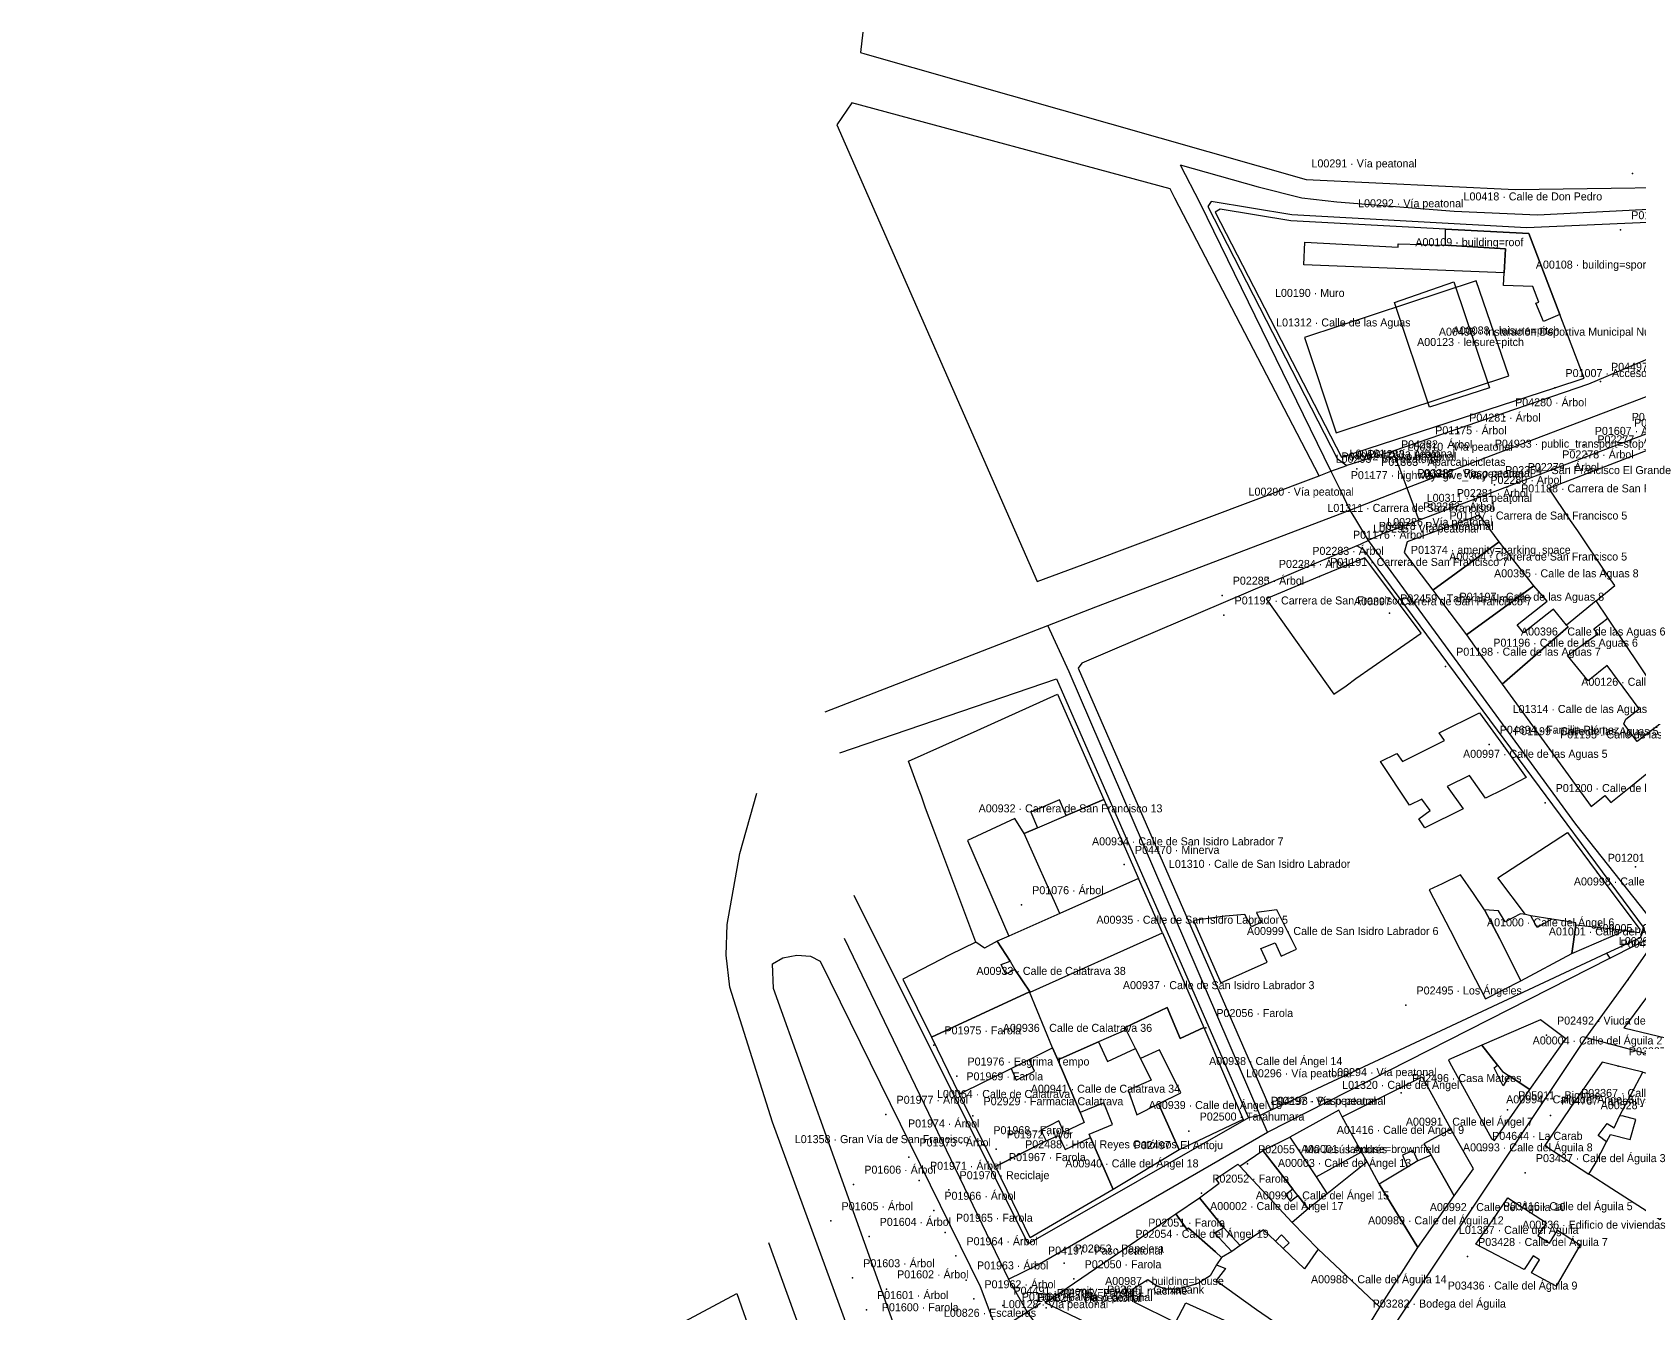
# Model space of a CAD drawing. Header units: metres. Extents: x 436207 to 441321, y 4465685 to 4475088.
# Drawn here: x 439302.7 to 439604, y 4473472 to 4473712.3 of the extents above; entities that cross this region are included whole.
import ezdxf

# ---------------------------------------------------------------- set-up
doc = ezdxf.new("R2010")
doc.units = ezdxf.units.M
for name, color, linetype, true_color in [('G_A_BAR', 7, 'CONTINUOUS', 0x333333), ('G_A_EDI', 7, 'CONTINUOUS', 0xa4a4a4), ('G_A_VER', 7, 'CONTINUOUS', 0x4d745d), ('G_L_BAR', 7, 'CONTINUOUS', 0x333333), ('G_L_EQU', 7, 'CONTINUOUS', 0x8e5aa4), ('G_L_VIA', 7, 'CONTINUOUS', 0x555555), ('G_P_ACC', 7, 'CONTINUOUS', 0xe68241), ('G_P_COM', 7, 'CONTINUOUS', 0xce3b37), ('G_P_EQU', 7, 'CONTINUOUS', 0x8e5aa4), ('G_P_MOB', 7, 'CONTINUOUS', 0x268c9e), ('G_P_PAT', 7, 'CONTINUOUS', 0xa63603), ('G_P_TRA', 7, 'CONTINUOUS', 0x376b91), ('G_P_UMB', 7, 'CONTINUOUS', 0x9e6a39), ('G_P_VER', 7, 'CONTINUOUS', 0x4d745d), ('G_P_VIA', 7, 'CONTINUOUS', 0x555555), ('T_A_BAR', 7, 'CONTINUOUS', 0x333333), ('T_A_EDI', 7, 'CONTINUOUS', 0xa4a4a4), ('T_A_VER', 7, 'CONTINUOUS', 0x4d745d), ('T_L_ACC', 7, 'CONTINUOUS', 0xe68241), ('T_L_BAR', 7, 'CONTINUOUS', 0x333333), ('T_L_VIA', 7, 'CONTINUOUS', 0x555555), ('T_P_ACC', 7, 'CONTINUOUS', 0xe68241), ('T_P_COM', 7, 'CONTINUOUS', 0xce3b37), ('T_P_EQU', 7, 'CONTINUOUS', 0x8e5aa4), ('T_P_MOB', 7, 'CONTINUOUS', 0x268c9e), ('T_P_PAT', 7, 'CONTINUOUS', 0xa63603), ('T_P_TRA', 7, 'CONTINUOUS', 0x376b91), ('T_P_UMB', 7, 'CONTINUOUS', 0x9e6a39), ('T_P_VER', 7, 'CONTINUOUS', 0x4d745d), ('T_P_VIA', 7, 'CONTINUOUS', 0x555555)]:
    doc.layers.add(name, color=color, linetype=linetype, true_color=true_color)

msp = doc.modelspace()

# ---------------------------------------------------------------- linework, layer by layer
at = {"layer": 'G_A_BAR'}
msp.add_lwpolyline([(439533.37, 4473502.62), (439538.42, 4473505.11), (439543.35, 4473497.71), (439545.38, 4473494.54), (439541.86, 4473491.73), (439539.93, 4473494.2), (439538.99, 4473495.42)], close=True, dxfattribs=at)
at = {"layer": 'G_A_EDI'}
for points in [[(439589.05, 4473659.35), (439585.95, 4473658.04), (439584.51, 4473661.47), (439585.07, 4473661.66), (439583.97, 4473664.6), (439578.43, 4473664.79), (439578.6, 4473667.17), (439578.84, 4473671.69), (439567.57, 4473672.35), (439567.6, 4473675.4), (439583.24, 4473674.58)], [(439578.6, 4473667.17), (439541.06, 4473668.66), (439541.23, 4473672.91), (439558.74, 4473672), (439558.74, 4473672.62), (439567.57, 4473672.35), (439578.84, 4473671.69)], [(439577.64, 4473616.77), (439573.94, 4473621.75), (439566.33, 4473618.93), (439560.39, 4473616.74), (439559.84, 4473614.76), (439565.22, 4473607.72)], [(439565.22, 4473607.72), (439568.22, 4473603.71), (439571.52, 4473599.29), (439584.16, 4473608.48), (439577.64, 4473616.77)], [(439563.02, 4473599.65), (439552.47, 4473613.77), (439543.98, 4473610.23), (439533.96, 4473606.05), (439546.66, 4473588.18), (439548.98, 4473589.78), (439550.81, 4473591.11)], [(439571.52, 4473599.29), (439574.55, 4473595.09), (439578.19, 4473590.07), (439590.59, 4473600.8), (439590.3, 4473601.14), (439587.84, 4473604.11), (439582.22, 4473599.69), (439581.02, 4473601.21), (439586.64, 4473605.63), (439584.16, 4473608.48)], [(439595.84, 4473605.71), (439590.3, 4473601.14), (439590.59, 4473600.8), (439578.19, 4473590.07), (439587.06, 4473577.89), (439594.92, 4473567.12), (439597.45, 4473569.19), (439598.6, 4473567.89), (439602.32, 4473570.88), (439608, 4473575.52), (439611.53, 4473578.92), (439612.88, 4473580.34), (439610.13, 4473584.36), (439603.5, 4473579.29), (439601.02, 4473582.62), (439601.41, 4473583.5), (439603.92, 4473585.45), (439597.9, 4473593.59), (439594.3, 4473590.7), (439590.48, 4473595.43), (439596.12, 4473599.51), (439595.42, 4473600.47), (439598.03, 4473602.46)], [(439466.96, 4473575.61), (439479.81, 4473581.41), (439494.86, 4473588.2), (439503.55, 4473568.45), (439496.47, 4473565.44), (439495.23, 4473568.4), (439489.88, 4473566.06), (439491.11, 4473563.16), (439488.59, 4473562.08), (439486.84, 4473564.89), (439478.02, 4473560.75), (439485.76, 4473542.84), (439483.53, 4473541.87), (439481.18, 4473540.6), (439479.53, 4473541.67), (439471.66, 4473562.67), (439470.13, 4473566.84), (439469.34, 4473569.06), (439468.81, 4473570.51)], [(439573.95, 4473584.72), (439578.43, 4473578.5), (439582.68, 4473572.59), (439578.42, 4473570.34), (439575.08, 4473568.72), (439572.1, 4473572.96), (439567.89, 4473570.86), (439570.92, 4473566.7), (439563.71, 4473563.12), (439562.56, 4473564.85), (439564.72, 4473566.37), (439563.15, 4473568.5), (439560.87, 4473567.38), (439555.42, 4473575.55), (439558.47, 4473577.06), (439559.54, 4473575.59), (439567.42, 4473579.52), (439566.42, 4473580.97)], [(439503.55, 4473568.45), (439510.04, 4473553.63), (439495.27, 4473547.1), (439488.59, 4473562.08), (439491.11, 4473563.16), (439496.47, 4473565.44)], [(439590.43, 4473562.24), (439596.01, 4473554.76), (439603.99, 4473544.07), (439603.9, 4473543.47), (439600.61, 4473543.95), (439591.99, 4473544.86), (439592.02, 4473545.32), (439587.5, 4473546.04), (439583.59, 4473546.65), (439582.56, 4473546.9), (439577.4, 4473553.76)], [(439575.11, 4473531.1), (439581.69, 4473534.46), (439577.79, 4473542.32), (439574.89, 4473547.78), (439572.82, 4473550.85), (439570.37, 4473554.3), (439566.94, 4473552.62), (439564.54, 4473551.49), (439568.47, 4473543.92), (439568.96, 4473543), (439569.43, 4473542.07)], [(439489.71, 4473532.32), (439514.55, 4473543.45), (439510.04, 4473553.63), (439495.27, 4473547.1), (439485.76, 4473542.84), (439483.53, 4473541.87), (439485.97, 4473538.13), (439486.89, 4473536.55)], [(439520.33, 4473545.73), (439525.49, 4473534.1), (439534.19, 4473537.96), (439532.99, 4473540.48), (439535.65, 4473541.6), (439536.8, 4473539.09), (439538.55, 4473539.87), (439539.64, 4473540.36), (439535.96, 4473547.77), (439532.17, 4473547.27), (439533.01, 4473545.47), (439531.23, 4473544.6), (439529.96, 4473546.91), (439526.26, 4473546.55)], [(439591.99, 4473544.86), (439592.02, 4473545.32), (439587.5, 4473546.04), (439584.76, 4473544.46), (439583.59, 4473546.65), (439582.56, 4473546.9), (439581.64, 4473547.03), (439578.78, 4473545.52), (439577.5, 4473547.56), (439574.89, 4473547.78), (439577.79, 4473542.32), (439581.69, 4473534.46), (439591.25, 4473539.59)], [(439514.55, 4473543.45), (439522.32, 4473525.67), (439517.83, 4473523.65), (439515.41, 4473529.45), (439507.54, 4473525.73), (439507.74, 4473525.24), (439502.53, 4473523.03), (439494.92, 4473519.63), (439493.9, 4473521.9), (439489.59, 4473532.39), (439489.71, 4473532.32)], [(439591.25, 4473539.59), (439600.54, 4473543.58), (439600.61, 4473543.95), (439591.99, 4473544.86)], [(439465.88, 4473534.74), (439471.24, 4473523.87), (439489.59, 4473532.39), (439489.71, 4473532.32), (439486.89, 4473536.55), (439485.19, 4473535.7), (439484.3, 4473537.53), (439485.97, 4473538.13), (439483.53, 4473541.87), (439481.18, 4473540.6), (439479.53, 4473541.67), (439474.68, 4473539.3)], [(439623.14, 4473535.38), (439618.06, 4473536.73), (439615.11, 4473537.45), (439610.95, 4473538.99), (439601.73, 4473526.51), (439601.01, 4473525.62), (439618.67, 4473521.37), (439621.1, 4473528.97), (439618.24, 4473529.87), (439619.13, 4473532.62), (439622.05, 4473531.93)], [(439471.24, 4473523.87), (439476.43, 4473513.18), (439486.18, 4473518.01), (439489.53, 4473519.73), (439493.9, 4473521.9), (439489.59, 4473532.39)], [(439522.32, 4473525.67), (439529.68, 4473508.47), (439517.64, 4473502.79), (439513.79, 4473511.4), (439517.96, 4473513.43), (439513.99, 4473521.51), (439510.43, 4473519.88), (439509.5, 4473521.77), (439507.74, 4473525.24), (439507.54, 4473525.73), (439515.41, 4473529.45), (439517.83, 4473523.65)], [(439583.4, 4473514.07), (439590.14, 4473523.57), (439585.38, 4473527.16), (439574.41, 4473522.39), (439577.35, 4473518.64), (439578.28, 4473517.46), (439579.51, 4473516.65)], [(439483.25, 4473499.61), (439476.43, 4473513.18), (439486.18, 4473518.01), (439487.14, 4473515.8), (439490.58, 4473517.5), (439489.53, 4473519.73), (439493.9, 4473521.9), (439494.92, 4473519.63), (439499.14, 4473509.77), (439499.85, 4473507.91), (439496.07, 4473506.1), (439495.12, 4473508.21), (439491.75, 4473506.48), (439492.73, 4473504.46)], [(439517.64, 4473502.79), (439505.29, 4473495.34), (439501.05, 4473505.06), (439500.8, 4473505.71), (439505.17, 4473507.5), (439503.54, 4473511.55), (439499.14, 4473509.77), (439494.92, 4473519.63), (439502.53, 4473523.03), (439504.26, 4473519.32), (439509.5, 4473521.77), (439510.43, 4473519.88), (439512.4, 4473515.81), (439508.08, 4473513.96), (439509.74, 4473509.32), (439513.79, 4473511.4)], [(439577.35, 4473518.64), (439574.41, 4473522.39), (439568.13, 4473519.66), (439568.42, 4473519.08), (439576.24, 4473504.89), (439576.77, 4473504.52), (439583.4, 4473514.07), (439579.51, 4473516.65), (439578.41, 4473514.77), (439576.73, 4473518.16)], [(439586.19, 4473503.59), (439594.45, 4473498.22), (439595.67, 4473500.15), (439597.78, 4473504.25), (439596.18, 4473505.46), (439597.88, 4473507.71), (439599.18, 4473506.87), (439600.23, 4473509.05), (439604.55, 4473517.34), (439599.97, 4473518.48), (439596.93, 4473519.18), (439591.01, 4473510.68)], [(439548.21, 4473508.98), (439563.24, 4473516.47), (439568.57, 4473506.65), (439563.55, 4473503.92), (439564.88, 4473501.77), (439562.42, 4473500.69), (439561.54, 4473502.65), (439559.5, 4473501.77), (439560.46, 4473499.52), (439555.16, 4473496.34), (439552.91, 4473500.53), (439551.86, 4473502.42)], [(439604.55, 4473517.34), (439609.25, 4473516.1), (439617.2, 4473513.99), (439614.98, 4473505.12), (439610.52, 4473506.37), (439609.63, 4473502.57), (439610.96, 4473502.17), (439607.81, 4473489.62), (439598.76, 4473495.43), (439594.72, 4473498.07), (439594.45, 4473498.22), (439595.67, 4473500.15), (439597.78, 4473504.25), (439598.54, 4473505.61), (439602.19, 4473504.73), (439603.29, 4473508.45), (439600.73, 4473509.14), (439600.23, 4473509.05)], [(439548.21, 4473508.98), (439547.61, 4473510.17), (439538.42, 4473505.11), (439543.35, 4473497.71), (439551.86, 4473502.42)], [(439569.22, 4473494.13), (439572.86, 4473499.19), (439568.57, 4473506.65), (439563.55, 4473503.92), (439564.88, 4473501.77)], [(439505.29, 4473495.34), (439489.71, 4473486.26), (439483.25, 4473499.61), (439492.73, 4473504.46), (439495.02, 4473505.44), (439496.29, 4473502.81), (439501.05, 4473505.06)], [(439521.51, 4473493.78), (439525.16, 4473496.5), (439524.52, 4473497.31), (439528.67, 4473500.06), (439529.04, 4473499.71), (439538.84, 4473489.16), (439543.73, 4473484.14), (439541.16, 4473480.45), (439537.18, 4473484.25), (439538.28, 4473485.33), (439536.86, 4473486.84), (439535.72, 4473485.64), (439533.49, 4473487.77), (439529.1, 4473484.81), (439526.01, 4473488.17)], [(439529.04, 4473499.71), (439533.37, 4473502.62), (439538.99, 4473495.42), (439537.59, 4473494.34), (439538.54, 4473493.12), (439539.93, 4473494.2), (439541.86, 4473491.73), (439538.84, 4473489.16)], [(439555.26, 4473473.24), (439562.43, 4473484.43), (439555.16, 4473496.34), (439552.91, 4473500.53), (439545.38, 4473494.54), (439541.86, 4473491.73), (439538.84, 4473489.16), (439543.73, 4473484.14)], [(439562.43, 4473484.43), (439569.22, 4473494.13), (439564.88, 4473501.77), (439562.42, 4473500.69), (439560.46, 4473499.52), (439555.16, 4473496.34)], [(439517.04, 4473490.77), (439521.51, 4473493.78), (439526.01, 4473488.17), (439524.29, 4473487.18), (439527.52, 4473483.73), (439525.62, 4473482.57), (439524.46, 4473483.62), (439519.42, 4473488.08), (439519.09, 4473487.88)], [(439573.3, 4473485.07), (439576.36, 4473489.45), (439579.26, 4473493.77), (439586.55, 4473489.06), (439584.92, 4473486.68), (439587.07, 4473485.29), (439588.6, 4473487.71), (439592.31, 4473485.29), (439592.81, 4473484.97), (439588.32, 4473477.21), (439583.68, 4473479.69), (439585.18, 4473482.12), (439584, 4473482.89), (439582.33, 4473480.35)], [(439521.99, 4473459.92), (439509.47, 4473465.94), (439492.54, 4473474.07), (439507.46, 4473484.27), (439513.88, 4473488.66), (439517.04, 4473490.77), (439519.09, 4473487.88), (439519.42, 4473488.08), (439524.46, 4473483.62), (439525.62, 4473482.57), (439524.68, 4473481.22), (439523.48, 4473479.16), (439521.27, 4473477.79), (439519.15, 4473477.07), (439517.19, 4473476.63), (439515.2, 4473476.67), (439513.47, 4473477.18), (439511.8, 4473478.37), (439508.93, 4473476.58), (439509.17, 4473474.28), (439517.01, 4473470.37), (439518.91, 4473474.08), (439528.04, 4473469.93)], [(439548.28, 4473461.75), (439555.26, 4473473.24), (439543.73, 4473484.14), (439541.16, 4473480.45), (439537.18, 4473484.25), (439535.72, 4473485.64), (439533.49, 4473487.77), (439529.1, 4473484.81), (439527.52, 4473483.73), (439525.62, 4473482.57), (439524.68, 4473481.22), (439526.36, 4473480.49), (439524.63, 4473478.26), (439532.18, 4473472.85)]]:
    msp.add_lwpolyline(points, close=True, dxfattribs=at)
at = {"layer": 'G_A_VER'}
for points in [[(439583.24, 4473674.58), (439567.6, 4473675.4), (439538.61, 4473676.93), (439525.35, 4473679.13), (439524.39, 4473678.57), (439548.08, 4473632.65), (439588.09, 4473645.64), (439593.6, 4473647.43), (439589.05, 4473659.35)], [(439573.35, 4473665.68), (439541.13, 4473655.07), (439547.11, 4473637.19), (439579.44, 4473647.87)], [(439564.6, 4473641.97), (439558.02, 4473661.64), (439569.16, 4473665.52), (439575.85, 4473645.62)], [(439496.94, 4473380.47), (439470.07, 4473453.63), (439441.61, 4473533.01), (439441.46, 4473537.66), (439443.37, 4473538.76), (439446, 4473539.23), (439448.57, 4473539.05), (439450.37, 4473538.14), (439480.35, 4473477.12), (439483.69, 4473468.3), (439501.38, 4473386.67), (439500.68, 4473385.92), (439500.14, 4473378.77)]]:
    msp.add_lwpolyline(points, close=True, dxfattribs=at)
at = {"layer": 'G_L_BAR'}
msp.add_lwpolyline([(439583.24, 4473674.58), (439567.6, 4473675.4), (439538.61, 4473676.93), (439525.35, 4473679.13), (439524.39, 4473678.57), (439548.08, 4473632.65), (439588.09, 4473645.64), (439593.6, 4473647.43)], dxfattribs=at)
at = {"layer": 'G_L_EQU'}
msp.add_lwpolyline([(439586.97, 4473626.84), (439617.91, 4473638.77), (439646.9, 4473649.94), (439648.51, 4473648.42), (439650.59, 4473646.45), (439630.27, 4473590.61), (439626.46, 4473580.1), (439622.75, 4473570), (439616.24, 4473574.63), (439611.53, 4473578.92), (439612.88, 4473580.34), (439610.13, 4473584.36), (439598.03, 4473602.46), (439595.84, 4473605.71), (439599.3, 4473608.56), (439597.8, 4473610.67), (439592.38, 4473618.8), (439591.02, 4473620.78), (439586.97, 4473626.84)], dxfattribs=at)
at = {"layer": 'G_L_VIA'}
for points in [[(439458.4, 4473712.31), (439457.93, 4473708.49), (439458.77, 4473708.25), (439541.49, 4473684.66), (439580.62, 4473682.78), (439625.56, 4473683.4), (439630.04, 4473683.33)], [(439456.3, 4473699.06), (439453.47, 4473694.94), (439491.07, 4473609.3), (439499.7, 4473612.53), (439543.9, 4473629.13), (439516.86, 4473681.19), (439515.96, 4473682.92), (439456.3, 4473699.06)], [(439517.86, 4473687.46), (439521.56, 4473680.29), (439546.1, 4473630.01), (439547.83, 4473626.5), (439549.63, 4473622.71)], [(439517.86, 4473687.46), (439532.48, 4473683.28), (439540.63, 4473681.24), (439547.21, 4473680.47), (439569.2, 4473678.74), (439584.83, 4473678.03), (439608.16, 4473679.24), (439620.98, 4473679.95)], [(439706.38, 4473681.1), (439696.87, 4473681.31), (439672.78, 4473680.34), (439670.24, 4473679.48), (439665.23, 4473677.78), (439636.94, 4473664.54), (439632.74, 4473662.54), (439594.38, 4473646.33), (439557.73, 4473633.76), (439549.11, 4473631.08)], [(439631.37, 4473677.81), (439627.08, 4473677.59), (439621.05, 4473677.29), (439582.79, 4473675.61), (439538.76, 4473678.05), (439523.66, 4473680.56), (439523.02, 4473679.6), (439547.28, 4473632.35), (439549.11, 4473631.08)], [(439556.23, 4473618.45), (439562.6, 4473620.84), (439637.94, 4473649.46), (439652.41, 4473655.89), (439659.54, 4473659.09), (439662.81, 4473660.23), (439664.52, 4473660.68), (439671.52, 4473662.28), (439679.6, 4473663.8), (439688.66, 4473665.32), (439698.76, 4473666.24), (439704.58, 4473666.13), (439707.28, 4473666.25), (439707.61, 4473663.12), (439709.08, 4473663.01)], [(439451.34, 4473584.88), (439493.02, 4473601.06), (439502.02, 4473604.57), (439549.63, 4473622.71), (439560.32, 4473626.9), (439574.83, 4473632.41), (439635.67, 4473655.53)], [(439557.73, 4473633.76), (439559.19, 4473629.9)], [(439543.9, 4473629.13), (439546.1, 4473630.01)], [(439546.1, 4473630.01), (439549.11, 4473631.08)], [(439559.19, 4473629.9), (439560.32, 4473626.9), (439561.54, 4473623.67)], [(439561.54, 4473623.67), (439562.6, 4473620.84)], [(439549.63, 4473622.71), (439553.08, 4473616.99), (439591.97, 4473563.81), (439606.47, 4473545.5), (439608.02, 4473543.56)], [(439556.23, 4473618.45), (439553.08, 4473616.99)], [(439551, 4473616.02), (439505.09, 4473596.42), (439499.43, 4473594.03), (439498.76, 4473593.05), (439534.83, 4473510.22), (439597.77, 4473539.63), (439604.11, 4473542.59), (439604.92, 4473544.26), (439552.29, 4473615.24), (439551, 4473616.02)], [(439551, 4473616.02), (439553.08, 4473616.99)], [(439534.21, 4473506.09), (439532.86, 4473509.21), (439497.08, 4473592.35), (439493.02, 4473601.06)], [(439454.04, 4473577.17), (439494.68, 4473591.06), (439530.64, 4473508.77), (439489.36, 4473485.15), (439456.77, 4473550.45)], [(439467.65, 4473436.34), (439457.24, 4473464.79), (439441.44, 4473507.98), (439433.44, 4473533.27), (439432.74, 4473539.29), (439432.93, 4473545), (439435.34, 4473558.33), (439438.51, 4473569.66)], [(439593.98, 4473523.81), (439601.86, 4473534.67), (439608.02, 4473543.56), (439621.39, 4473559.39)], [(439454.89, 4473542.46), (439485.67, 4473478.53)], [(439485.67, 4473478.53), (439491.08, 4473481.14), (439534.21, 4473506.09), (439598.39, 4473538.67), (439608.02, 4473543.56)], [(439597.77, 4473539.63), (439598.39, 4473538.67)], [(439543.15, 4473445.67), (439546.08, 4473451.95), (439593.98, 4473523.81)], [(439593.98, 4473523.81), (439625.05, 4473515.57), (439636.43, 4473513.66), (439658.06, 4473509.94), (439727.56, 4473501.42)], [(439534.83, 4473510.22), (439532.86, 4473509.21), (439530.64, 4473508.77)], [(439440.68, 4473485.4), (439459.95, 4473432.22)], [(439543.15, 4473445.67), (439539.65, 4473447.06), (439491.12, 4473469.79), (439489.17, 4473472.41), (439486.59, 4473476.92), (439485.67, 4473478.53)], [(439450.57, 4473430.77), (439339.6, 4473371.42), (439302.67, 4473401.43), (439302.91, 4473405.26), (439434.75, 4473475.8), (439450.57, 4473430.77)], [(439486.22, 4473470.53), (439489.17, 4473472.41), (439491.67, 4473474.01)]]:
    msp.add_lwpolyline(points, dxfattribs=at)
at = {"layer": 'G_P_ACC'}
for p in [(439546.1, 4473630.01), (439560.32, 4473626.9), (439553.08, 4473616.99), (439598.39, 4473538.67), (439601.86, 4473534.67), (439522.65, 4473525.66), (439471.68, 4473522.41), (439475.79, 4473513.8), (439532.86, 4473509.21), (439480.84, 4473503.7), (439483.76, 4473498.65), (439521.88, 4473494.62), (439473.83, 4473487.28), (439509.88, 4473486.37), (439491.08, 4473481.14), (439497.95, 4473478.56), (439492.73, 4473473.15), (439486.17, 4473472.49), (439489.17, 4473472.41)]:
    msp.add_point(p, dxfattribs=at)
at = {"layer": 'G_P_COM'}
for p in [(439575.75, 4473578.77), (439507.38, 4473556.25), (439519.51, 4473506.26), (439483.36, 4473502.9), (439530.46, 4473500.12)]:
    msp.add_point(p, dxfattribs=at)
at = {"layer": 'G_P_EQU'}
for p in [(439596.62, 4473646.81), (439559.11, 4473612.5), (439557.1, 4473603.4), (439560.16, 4473529.89), (439586.5, 4473524.25), (439559.31, 4473513.47), (439479, 4473509.12), (439579.21, 4473510.24), (439587.28, 4473509.22), (439574.34, 4473502.63), (439484.61, 4473473.6), (439502.15, 4473473.82)]:
    msp.add_point(p, dxfattribs=at)
at = {"layer": 'G_P_MOB'}
for p in [(439600.5, 4473637.42), (439593.57, 4473634.8), (439553.54, 4473628.99), (439474.51, 4473495.26), (439496.09, 4473481.51)]:
    msp.add_point(p, dxfattribs=at)
at = {"layer": 'G_P_PAT'}
msp.add_point((439486.8, 4473501.05), dxfattribs=at)
at = {"layer": 'G_P_TRA'}
for p in [(439574.83, 4473632.41), (439576.77, 4473627.45)]:
    msp.add_point(p, dxfattribs=at)
at = {"layer": 'G_P_UMB'}
for p in [(439602.64, 4473685.81), (439600.41, 4473675.24), (439588.09, 4473645.64), (439579.76, 4473624.02), (439566.33, 4473618.93), (439543.98, 4473610.23), (439526.06, 4473603.01), (439568.22, 4473603.71), (439574.55, 4473595.09), (439567.59, 4473593.4), (439578.43, 4473578.5), (439587.06, 4473577.89), (439586.24, 4473567.84), (439596.01, 4473554.76), (439603.21, 4473555.83), (439599.97, 4473518.48), (439591.01, 4473510.68), (439507.17, 4473500.89), (439582.53, 4473498.46), (439576.36, 4473489.45), (439507.46, 4473484.27), (439571.71, 4473482.74), (439566.01, 4473474.57)]:
    msp.add_point(p, dxfattribs=at)
at = {"layer": 'G_P_VER'}
for p in [(439578.64, 4473640.16), (439570.04, 4473637.3), (439600.92, 4473636.32), (439563.66, 4473634.91), (439594.06, 4473633.21), (439550.98, 4473630.45), (439557.25, 4473632.28), (439587.48, 4473630.39), (439581, 4473628.02), (439574, 4473625.61), (439561.39, 4473620.63), (439567.7, 4473623.15), (439548.25, 4473615.33), (439540.63, 4473612.31), (439534.36, 4473609.86), (439525.71, 4473606.72), (439488.12, 4473548.69), (439475.99, 4473516.57), (439462.7, 4473509.4), (439464.84, 4473504.96), (439466.99, 4473501.39), (439468.96, 4473497.03), (439456.65, 4473496.29), (439471.66, 4473491.4), (439452.39, 4473489.45), (439459.53, 4473486.51), (439475.8, 4473482.88), (439456.45, 4473478.75), (439462.8, 4473476.67), (439477.77, 4473478.34), (439479.17, 4473474.81), (439459.03, 4473472.79)]:
    msp.add_point(p, dxfattribs=at)
at = {"layer": 'G_P_VIA'}
msp.add_point((439547.83, 4473626.5), dxfattribs=at)

# ---------------------------------------------------------------- texts
at = {"layer": 'T_A_BAR'}
msp.add_text('A00001 · landuse=brownfield', height=1.5, dxfattribs=at).set_placement((439540.5, 4473502.17))
at = {"layer": 'T_A_EDI'}
for s, p in [('A00109 · building=roof', (439561.94, 4473672.18)), ('A00108 · building=sports_centre', (439584.52, 4473667.98)), ('A00394 · Carrera de San Francisco 5', (439568.29, 4473613.24)), ('A00395 · Calle de las Aguas 8', (439576.69, 4473610.1)), ('A00397 · Carrera de San Francisco 7', (439550.43, 4473604.85)), ('A00396 · Calle de las Aguas 6', (439581.73, 4473599.19)), ('A00126 · Calle de las Aguas 4', (439593.04, 4473589.76)), ('A00997 · Calle de las Aguas 5', (439570.88, 4473576.26)), ('A00932 · Carrera de San Francisco 13', (439480.08, 4473566.03)), ('A00934 · Calle de San Isidro Labrador 7', (439501.33, 4473559.85)), ('A00998 · Calle de las Aguas 1', (439591.65, 4473552.33)), ('A00935 · Calle de San Isidro Labrador 5', (439502.16, 4473545.15)), ('A01000 · Calle del Ángel 6', (439575.37, 4473544.66)), ('A00005 · Calle del Ángel 2', (439595.71, 4473543.59)), ('A00999 · Calle de San Isidro Labrador 6', (439530.37, 4473543.04)), ('A01001 · Calle del Ángel 4', (439586.96, 4473542.96)), ('A00933 · Calle de Calatrava 38', (439479.67, 4473535.56)), ('A00937 · Calle de San Isidro Labrador 3', (439507.12, 4473532.89)), ('A00936 · Calle de Calatrava 36', (439484.61, 4473524.88)), ('A00004 · Calle del Águila 2', (439583.93, 4473522.52)), ('A00938 · Calle del Ángel 14', (439523.28, 4473518.66)), ('A00941 · Calle de Calatrava 34', (439489.85, 4473513.47)), ('A00939 · Calle del Ángel 16', (439511.97, 4473510.41)), ('A00994 · Calle del Ángel 3', (439578.96, 4473511.48)), ('A00991 · Calle del Ángel 7', (439560.16, 4473507.29)), ('A00528 · Edificio de viviendas', (439596.68, 4473510.38)), ('A01416 · Calle del Ángel 9', (439547.21, 4473505.76)), ('A00993 · Calle del Águila 8', (439570.86, 4473502.48)), ('A00940 · Calle del Ángel 18', (439496.32, 4473499.47)), ('A00003 · Calle del Ángel 13', (439536.18, 4473499.56)), ('A00990 · Calle del Ángel 15', (439532.03, 4473493.47)), ('A00002 · Calle del Ángel 17', (439523.47, 4473491.47)), ('A00992 · Calle del Águila 10', (439564.65, 4473491.28)), ('A00989 · Calle del Águila 12', (439553.07, 4473488.79)), ('A00536 · Edificio de viviendas', (439581.97, 4473487.98)), ('A00987 · building=house', (439503.79, 4473477.43)), ('A00988 · Calle del Águila 14', (439542.37, 4473477.75))]:
    msp.add_text(s, height=1.5, dxfattribs=at).set_placement(p)
at = {"layer": 'T_A_VER'}
for s, p in [('A00498 · Instalación Deportiva Municipal Nuestra Señora de la Paloma El Campito', (439566.35, 4473655.39)), ('A00088 · leisure=pitch', (439568.93, 4473655.63)), ('A00123 · leisure=pitch', (439562.27, 4473653.47))]:
    msp.add_text(s, height=1.5, dxfattribs=at).set_placement(p)
at = {"layer": 'T_L_ACC'}
msp.add_text('L00826 · Escaleras', height=1.5, dxfattribs=at).set_placement((439473.57, 4473471.46))
at = {"layer": 'T_L_BAR'}
msp.add_text('L00190 · Muro', height=1.5, dxfattribs=at).set_placement((439535.63, 4473662.67))
at = {"layer": 'T_L_VIA'}
for s, p in [('L00291 · Vía peatonal', (439542.47, 4473686.95)), ('L00292 · Vía peatonal', (439551.21, 4473679.47)), ('L00418 · Calle de Don Pedro', (439570.98, 4473680.76)), ('L01312 · Calle de las Aguas', (439535.84, 4473657.13)), ('L00293 · Vía peatonal', (439547, 4473631.57)), ('L00181 · Vía peatonal', (439549.61, 4473632.55)), ('L00310 · Vía peatonal', (439560.46, 4473633.83)), ('L00818 · Vía peatonal', (439562.36, 4473628.78)), ('L00290 · Vía peatonal', (439530.67, 4473625.41)), ('L01311 · Carrera de San Francisco', (439545.45, 4473622.36)), ('L00311 · Vía peatonal', (439564.07, 4473624.25)), ('L00226 · Vía peatonal', (439556.66, 4473619.72)), ('L00295 · Vía peatonal', (439554.04, 4473618.5)), ('L01314 · Calle de las Aguas', (439580.18, 4473584.67)), ('L01310 · Calle de San Isidro Labrador', (439515.74, 4473555.63)), ('L00299 · Vía peatonal', (439600.08, 4473541.15)), ('L00294 · Vía peatonal', (439546.17, 4473516.59)), ('L00296 · Vía peatonal', (439530.2, 4473516.37)), ('L01320 · Calle del Ángel', (439548.22, 4473514.19)), ('L00064 · Calle de Calatrava', (439472.28, 4473512.49)), ('L00297 · Vía peatonal', (439534.84, 4473511.2)), ('L01358 · Gran Vía de San Francisco', (439445.62, 4473504.02)), ('L01387 · Calle del Águila', (439570.11, 4473487)), ('L00128 · Vía peatonal', (439484.62, 4473473.08)), ('L00825 · Vía peatonal', (439490.95, 4473474.26))]:
    msp.add_text(s, height=1.5, dxfattribs=at).set_placement(p)
at = {"layer": 'T_P_ACC'}
for s, p in [('P04902 · Paso peatonal', (439548.1, 4473632.01)), ('P03287 · Paso peatonal', (439562.32, 4473628.9)), ('P04878 · Paso peatonal', (439555.08, 4473618.99)), ('P00479 · Paso peatonal', (439600.39, 4473540.67)), ('P02056 · Farola', (439524.65, 4473527.66)), ('P01975 · Farola', (439473.68, 4473524.41)), ('P01969 · Farola', (439477.79, 4473515.8)), ('P04198 · Paso peatonal', (439534.86, 4473511.21)), ('P01968 · Farola', (439482.84, 4473505.7)), ('P01967 · Farola', (439485.76, 4473500.65)), ('P02052 · Farola', (439523.88, 4473496.62)), ('P01965 · Farola', (439475.83, 4473489.28)), ('P02051 · Farola', (439511.88, 4473488.37)), ('P04197 · Paso peatonal', (439493.08, 4473483.14)), ('P02050 · Farola', (439499.95, 4473480.56)), ('P01961 · Farola', (439488.17, 4473474.49)), ('P04196 · Paso peatonal', (439491.17, 4473474.41)), ('P01795 · Farola', (439494.73, 4473475.15)), ('P01600 · Farola', (439461.93, 4473472.5))]:
    msp.add_text(s, height=1.5, dxfattribs=at).set_placement(p)
at = {"layer": 'T_P_COM'}
for s, p in [('P04694 · Familia Plómez', (439577.75, 4473580.77)), ('P04470 · Minerva', (439509.38, 4473558.25)), ('P02500 · Tarahumara', (439521.51, 4473508.26)), ('P01972 · Wor', (439485.36, 4473504.9)), ('P02055 · Ma Jesús Andrés', (439532.46, 4473502.12))]:
    msp.add_text(s, height=1.5, dxfattribs=at).set_placement(p)
at = {"layer": 'T_P_EQU'}
for s, p in [('P04497 · amenity=vending_machine', (439598.62, 4473648.81)), ('P01374 · amenity=parking_space', (439561.11, 4473614.5)), ('P02459 · Taberna Almería', (439559.1, 4473605.4)), ('P02495 · Los Ángeles', (439562.16, 4473531.89)), ('P02492 · Viuda de Vacas', (439588.5, 4473526.25)), ('P02496 · Casa Mateos', (439561.31, 4473515.47)), ('P02929 · Farmacia Calatrava', (439481, 4473511.12)), ('P05011 · Bigotes', (439581.21, 4473512.24)), ('P04767 · amenity=motorcycle_parking', (439589.28, 4473511.22)), ('P04644 · La Carab', (439576.34, 4473504.63)), ('P04491 · amenity=vending_machine', (439486.61, 4473475.6)), ('P02641 · Caixabank', (439504.15, 4473475.82)), ('P03282 · Bodega del Águila', (439553.93, 4473473.19))]:
    msp.add_text(s, height=1.5, dxfattribs=at).set_placement(p)
at = {"layer": 'T_P_MOB'}
for s, p in [('P01609 · Aparcabicicletas', (439602.5, 4473639.42)), ('P01607 · Aparcabicicletas', (439595.57, 4473636.8)), ('P01363 · Aparcabicicletas', (439555.54, 4473630.99)), ('P01970 · Reciclaje', (439476.51, 4473497.26)), ('P02053 · Papelera', (439498.09, 4473483.51))]:
    msp.add_text(s, height=1.5, dxfattribs=at).set_placement(p)
at = {"layer": 'T_P_PAT'}
msp.add_text('P02488 · Hotel Reyes Católicos', height=1.5, dxfattribs=at).set_placement((439488.8, 4473503.05))
at = {"layer": 'T_P_TRA'}
for s, p in [('P04933 · public_transport=stop_position', (439576.83, 4473634.41)), ('P02354 · San Francisco El Grande', (439578.77, 4473629.45))]:
    msp.add_text(s, height=1.5, dxfattribs=at).set_placement(p)
at = {"layer": 'T_P_UMB'}
for s, p in [('P01163 · Calle de Don Pedro 1', (439602.41, 4473677.24)), ('P01007 · Acceso principal', (439590.09, 4473647.64)), ('P01188 · Carrera de San Francisco 3', (439581.76, 4473626.02)), ('P01187 · Carrera de San Francisco 5', (439568.33, 4473620.93)), ('P01191 · Carrera de San Francisco 7', (439545.98, 4473612.23)), ('P01192 · Carrera de San Francisco 9', (439528.06, 4473605.01)), ('P01197 · Calle de las Aguas 8', (439570.22, 4473605.71)), ('P01198 · Calle de las Aguas 7', (439569.59, 4473595.4)), ('P01196 · Calle de las Aguas 6', (439576.55, 4473597.09)), ('P01199 · Calle de las Aguas 5', (439580.43, 4473580.5)), ('P01195 · Calle de las Aguas 4', (439589.06, 4473579.89)), ('P01200 · Calle de las Aguas 3', (439588.24, 4473569.84)), ('P01201 · Calle de las Aguas 1', (439598.01, 4473556.76)), ('P03387 · Calle del Mediodía Grande 21', (439601.97, 4473520.48)), ('P03367 · Calle del Águila 1', (439593.01, 4473512.68)), ('P02497 · El Antoju', (439509.17, 4473502.89)), ('P03437 · Calle del Águila 3', (439584.53, 4473500.46)), ('P03416 · Calle del Águila 5', (439578.36, 4473491.45)), ('P02054 · Calle del Ángel 19', (439509.46, 4473486.27)), ('P03428 · Calle del Águila 7', (439573.71, 4473484.74)), ('P03436 · Calle del Águila 9', (439568.01, 4473476.57))]:
    msp.add_text(s, height=1.5, dxfattribs=at).set_placement(p)
at = {"layer": 'T_P_VER'}
for s, p in [('P04280 · Árbol', (439580.64, 4473642.16)), ('P01175 · Árbol', (439565.66, 4473636.91)), ('P04281 · Árbol', (439572.04, 4473639.3)), ('P01180 · Árbol', (439602.92, 4473638.32)), ('P04282 · Árbol', (439559.25, 4473634.28)), ('P02277 · Árbol', (439596.06, 4473635.21)), ('P04283 · Árbol', (439552.98, 4473632.45)), ('P02278 · Árbol', (439589.48, 4473632.39)), ('P02279 · Árbol', (439583, 4473630.02)), ('P02281 · Árbol', (439569.7, 4473625.15)), ('P02280 · Árbol', (439576, 4473627.61)), ('P02282 · Árbol', (439563.39, 4473622.63)), ('P01176 · Árbol', (439550.25, 4473617.33)), ('P02283 · Árbol', (439542.63, 4473614.31)), ('P02284 · Árbol', (439536.36, 4473611.86)), ('P02285 · Árbol', (439527.71, 4473608.72)), ('P01076 · Árbol', (439490.12, 4473550.69)), ('P01976 · Esgrima Tempo', (439477.99, 4473518.57)), ('P01977 · Árbol', (439464.7, 4473511.4)), ('P01974 · Árbol', (439466.84, 4473506.96)), ('P01973 · Árbol', (439468.99, 4473503.39)), ('P01606 · Árbol', (439458.65, 4473498.29)), ('P01971 · Árbol', (439470.96, 4473499.03)), ('P01966 · Árbol', (439473.66, 4473493.4)), ('P01605 · Árbol', (439454.39, 4473491.45)), ('P01604 · Árbol', (439461.53, 4473488.51)), ('P01964 · Árbol', (439477.8, 4473484.88)), ('P01603 · Árbol', (439458.45, 4473480.75)), ('P01963 · Árbol', (439479.77, 4473480.34)), ('P01602 · Árbol', (439464.8, 4473478.67)), ('P01601 · Árbol', (439461.03, 4473474.79)), ('P01962 · Árbol', (439481.17, 4473476.81))]:
    msp.add_text(s, height=1.5, dxfattribs=at).set_placement(p)
at = {"layer": 'T_P_VIA'}
msp.add_text('P01177 · highway=give_way', height=1.5, dxfattribs=at).set_placement((439549.83, 4473628.5))

doc.saveas('drawing.dxf')
